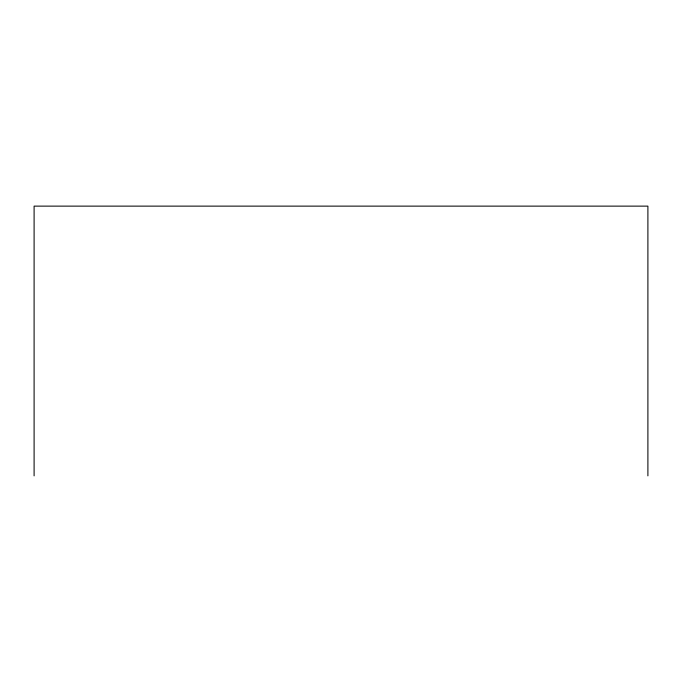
<?xml version="1.0" encoding="UTF-8"?>
<svg xmlns="http://www.w3.org/2000/svg" width="682" height="682" viewBox="0 0 682 682"><rect width="100%" height="100%" fill="white"/><g stroke="black" fill="none" stroke-linecap="round" stroke-linejoin="round"><path stroke-width="1.02" d="M647.9 475.874L647.9 206.126L34.1 206.126L34.1 475.874"/></g></svg>
